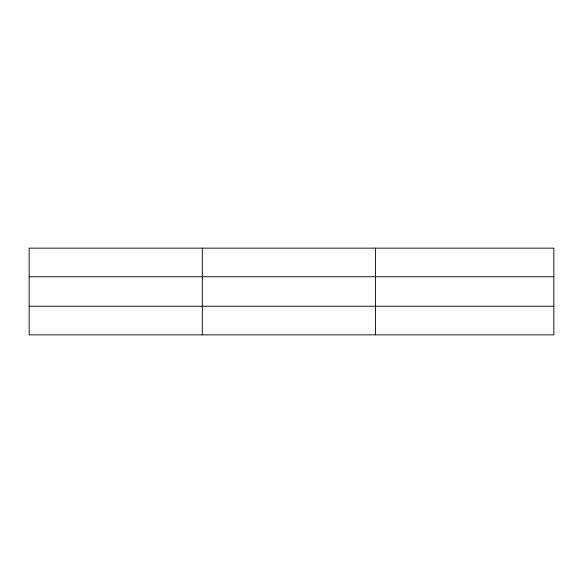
<?xml version="1.0" encoding="UTF-8"?>
<svg xmlns="http://www.w3.org/2000/svg" width="583" height="583" viewBox="0 0 583 583"><rect width="100%" height="100%" fill="white"/><g stroke="black" fill="none" stroke-linecap="round" stroke-linejoin="round"><path stroke-width="0.87" d="M202.301 334.853L202.301 248.147M375.452 334.853L375.452 248.147M553.85 276.757L553.85 248.147L29.15 248.147L29.15 334.853L553.85 334.853L553.85 276.757L29.15 276.757M29.15 306.243L553.85 306.243"/></g></svg>
